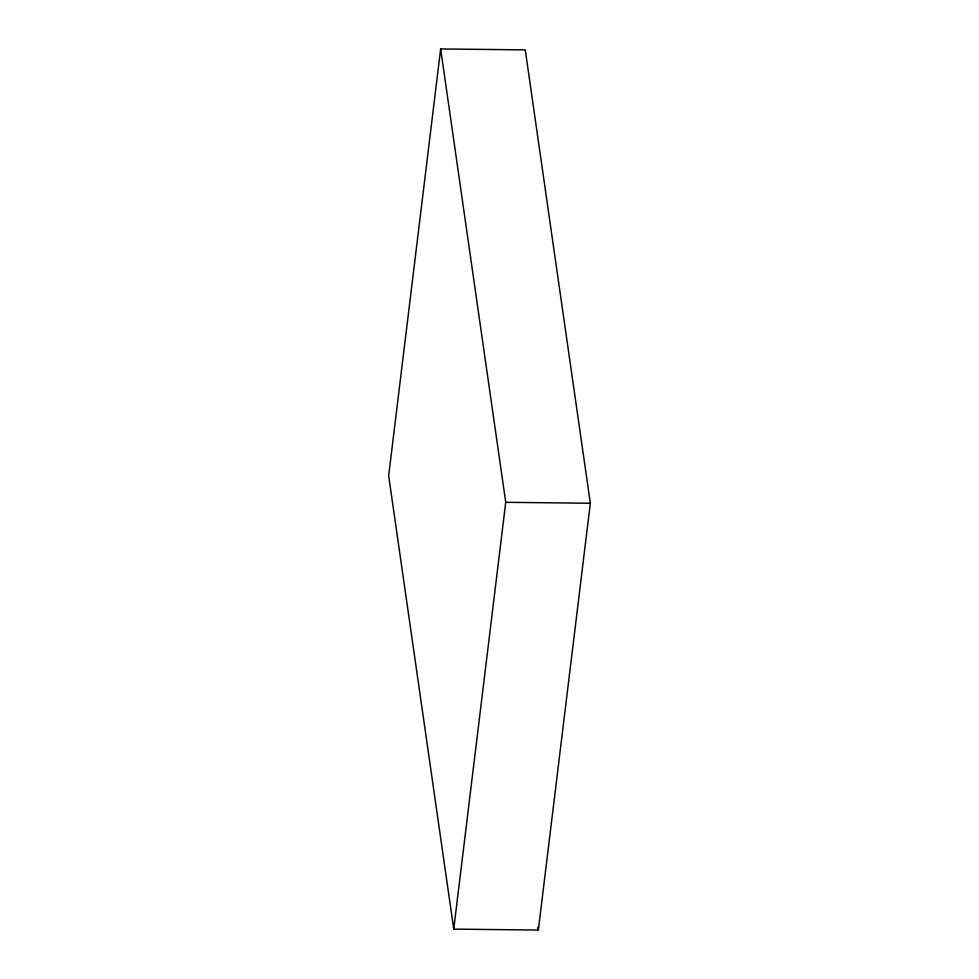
<?xml version="1.0" encoding="UTF-8"?>
<svg xmlns="http://www.w3.org/2000/svg" width="979" height="979" viewBox="0 0 979 979"><rect width="100%" height="100%" fill="white"/><g stroke="black" fill="none" stroke-linecap="round" stroke-linejoin="round"><path stroke-width="1.47" d="M440.66 48.95L388.663 475.745L453.742 929.12L538.34 930.05L590.337 503.255L525.258 49.88L440.66 48.95L505.739 502.313L453.742 929.12M505.739 502.313L590.337 503.255M537.899 927.027L538.34 930.05"/></g></svg>
